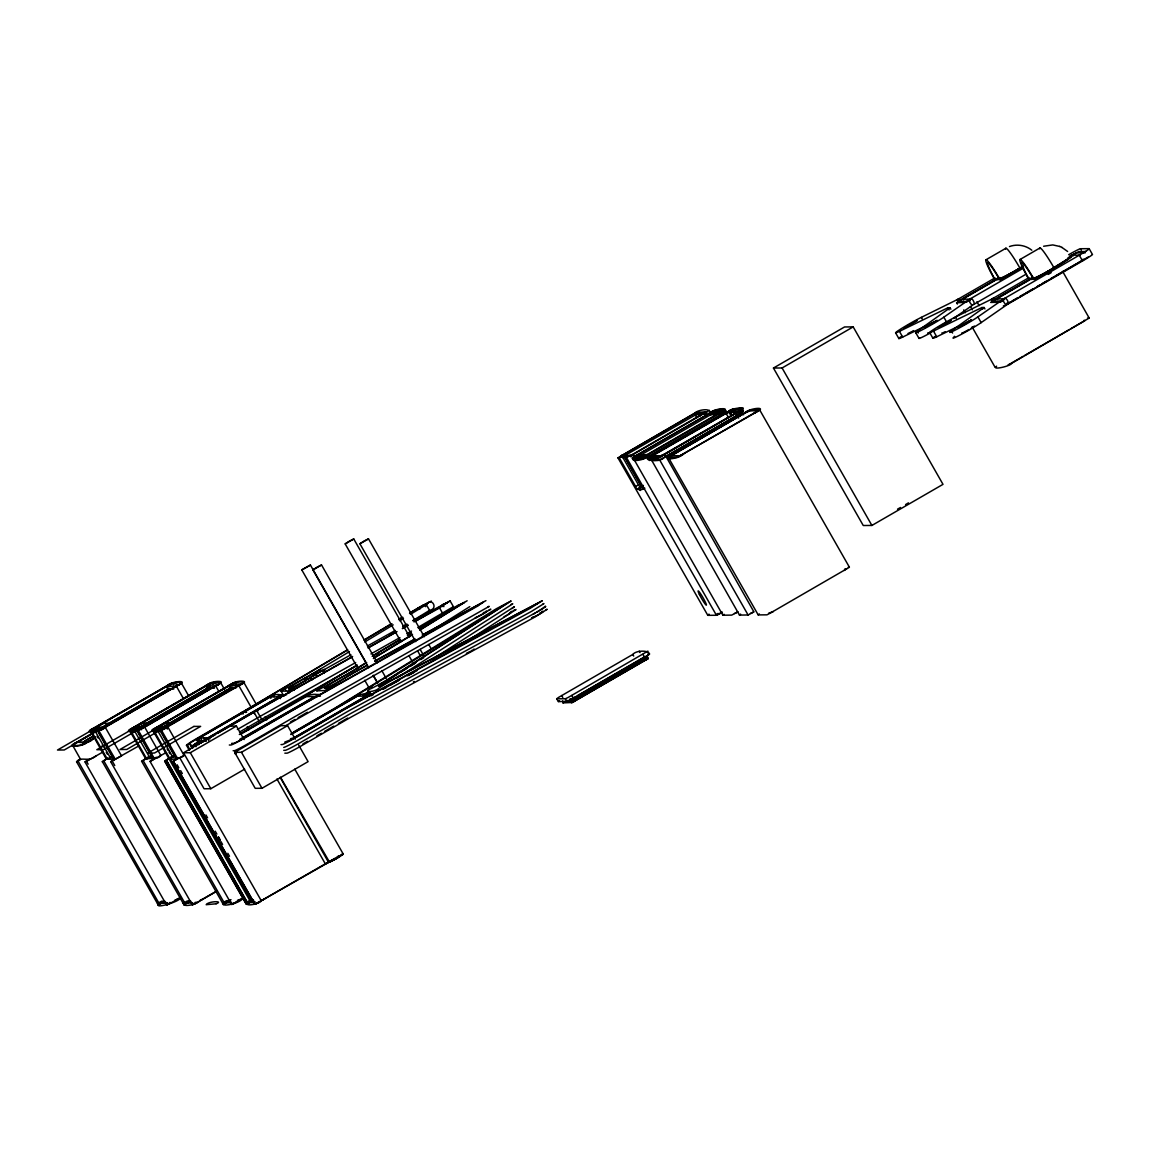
<?xml version="1.0" encoding="UTF-8"?>
<svg xmlns="http://www.w3.org/2000/svg" width="1150" height="1150" viewBox="0 0 1150 1150"><rect width="100%" height="100%" fill="white"/><g stroke="black" fill="none" stroke-linecap="round" stroke-linejoin="round"><path stroke-width="1.5" d="M102.206 761.731L107.41 758.296M103.673 760.854L107.611 758.31M180.55 897.503C180.794 902.319 144.268 911.548 164.407 901.054M216.991 891.092L198.95 901.514C194.163 906.229 174.857 907.523 190.397 900.68M242.549 898.725C238.726 904.533 211.039 909.046 230.978 899.631M358.527 669.372L301.817 569.94L302.45 569.408L310.414 565.038L366.246 662.918M310.414 565.067L301.918 569.94M368.762 667.733L312.929 569.854L317.055 567.18L321.526 564.938L377.358 662.817M400.976 641.743L345.158 543.878L349.284 541.204L353.754 538.962L409.587 636.841M339.006 857.124L330.409 861.537L331.358 860.746M353.754 538.962L345.259 543.878M415.725 641.628L359.893 543.749L364.018 541.075L368.489 538.832L424.321 636.712M369.164 688.016L364.737 680.254M475.122 618.111L482.051 614.646M645.251 658.519L571.55 701.026L558.368 701.673L556.701 698.754L558.684 697.331L632.788 654.451C637.718 648.356 658.159 651.604 644.561 657.225L568.718 700.882M721.855 612.346L716.508 615.264L707.796 615.336L617.938 457.815L695.621 412.606M737.495 612.145L731.659 615.121L722.876 615.207L633.061 457.729L635.519 455.975M664.355 457.298C660.919 462.702 640.996 461.107 651.834 455.961M651.403 456.104L652.553 455.529C643.741 459.137 658.317 458.749 661.394 456.09M753.638 612.016L748.19 614.991L739.464 615.077L651.159 459.382M647.91 651.101L568.071 697.518L565.383 698.74L556.744 698.812M773.318 611.556L766.964 614.833L758.195 614.905L668.38 457.427L744.467 413.08M722.876 615.207L724.054 614.258M740.787 409.961L731.716 409.975L729.445 411.168M739.464 615.077L740.6 614.114M754.601 412.994L759.589 409.731L849.404 567.194L848.283 567.194M758.195 614.905L759.374 613.956M957.375 304.06L956.599 302.723L959.574 300.581L998.43 278.199M1062.629 271.4L1089.208 318.061L1011.871 363.184C1010.994 366.16 990.596 370.631 996.604 366.174M417.752 627.569L453.416 606.668L450.096 600.904L440.335 607.272M617.981 457.872L619.289 457.858L635.619 486.493C636.051 490.806 645.955 491.05 641.628 486.436L625.298 457.815L629.567 455.342L630.789 456.78M649.592 457.571L651.159 456.392L649.074 457.93L659.266 457.226M649.534 654.005L647.939 655.184M412.922 620.54L429.582 610.348C438.768 608.896 431.638 596.39 426.319 604.627L410.421 614.344M283.849 696.152L281.06 691.021L305.382 677.724A16.503 0.92 -29.7 0 0 317.874 670.565L349.471 651.59M316.768 690.805L341.176 677.422A16.503 0.92 -29.7 0 0 353.668 670.263L365.7 662.918M75.411 743.489C77.697 739.522 86.538 747.414 94.717 737.337M76.504 761.818C80.845 755.766 87.759 762.781 95.838 756.111M164.119 728.396C172.112 726.354 148.839 731.227 157.952 726.829L231.164 684.236M141.551 761.271L147.818 757.347M321.482 565.024L313.03 569.854M201.566 742.454L198.102 742.483L196.478 739.565L270.049 696.9C273.441 694.528 279.967 693.206 282.526 696.253M159.275 726.814L160.569 729.1L159.634 729.114L158.326 726.814L166.966 726.742L240.939 684.049L232.286 684.092M368.446 538.919L359.993 543.749M183.871 904.878L188.801 901.6M632.687 454.509C630.186 457.355 615.351 457.614 623.372 454.652L694.586 413.497C697.863 408.609 716.551 408.408 704.159 413.425L632.011 455.098L625.298 457.815M649.391 460.503L650.871 459.382M696.268 412.462L706.258 411.786L703.599 413.425L704.26 414.589M737.941 411.542L729.244 411.599L731.644 415.725M745.516 412.476L673.167 454.164C657.57 461.193 679.204 459.382 683.129 454.077L754.227 412.994C761.587 410.047 748.909 410.147 745.904 412.476M647.464 657.081L573.692 699.746L572.872 698.323L575.834 696.598M963.341 299.92L964.074 298.368L998.962 278.199M997.28 299.446L998.344 297.951L1033.031 277.912M1084.881 320.519L1083.918 321.195M240.911 684.092L238.711 685.515M158.139 905.107L163.07 901.816M223.201 904.547L228.131 901.269M77.913 761.099L80.644 759.518L72.536 745.157L77.524 741.879L76.288 742.497M89.384 759.446L85.215 761.861M155.494 728.396L157.694 726.973M142.974 760.553C148.163 756.341 155.94 761.041 160.885 755.564L144.555 726.929L141.292 728.467L143.966 727.059M281.851 695.29L205.16 739.551L206.037 741.161M620.827 456.162L621.575 455.63M623.271 454.71C621.402 454.997 622.869 457.743 624.033 456.162M158.743 902.822L161.561 901.212L164.824 901.183M171.019 902.621L169.424 902.577M184.474 902.606L187.292 900.996L190.555 900.953M188.068 902.434C182.174 906.085 189.002 900.709 191.59 902.391M196.708 902.434L195.155 902.362M223.804 902.261L226.622 900.666L230.431 900.622M226.708 902.434C221.562 905.711 229.339 899.875 230.92 902.06M531.616 618.082L538.444 614.718M250.599 901.902C244.26 905.697 252.482 899.616 254.941 901.859M330.467 861.422L331.257 860.818M961.831 332.925L962.449 332.925M577.314 695.75L645.092 656.521L645.912 657.929L644.819 657.929M645.898 657.958L645.021 658.533M849.347 567.309L772.685 611.699M216.071 903.799L206.195 904.691C208.322 901.083 224.451 900.723 216.143 903.785M756.585 411.513L755.248 412.39M706.201 411.901L703.728 413.353M941.893 332.954L942.669 332.939M974.352 326.054L973.59 326.614M1088.259 256.982L1025.958 293.322M185.337 903.986L103.816 760.912L102.407 761.731L184.057 904.878L185.481 904.058M156.932 730.566L158.24 729.718M171.968 756.916L174.282 755.449L159.261 729.114L175.562 719.699M485.961 612.188L486.522 611.671L485.803 611.886M531.789 617.938L533.011 617.09M542.354 612.26L542.915 611.742L542.196 611.958M928.208 332.882L927.633 333.471L929.143 332.868M224.696 903.641L143.146 760.581L141.723 761.401L223.388 904.547L224.811 903.727M247.868 903.426L246.546 904.36L164.896 761.199L166.319 760.38L247.149 902.103L245.726 902.923L254.969 902.29M653.933 454.983L653.157 455.501L729.201 411.614L727.159 412.663M918.333 332.982L917.312 331.186L950.058 307.798L950.878 309.221M952.602 333.054L951.381 330.898L984.113 307.51L984.932 308.933M366.217 695.189L369.624 693.033M94.889 731.587L96.068 730.825M148.911 757.031L151.124 755.651L136.836 730.595M475.626 617.708L476.632 617.018M917.312 331.186A17.336 0.963 -29.7 0 0 923.637 329.087A17.336 0.963 -29.7 0 0 943.834 317.184L969.953 299.014L1023.615 267.993M953.408 318.507L973.36 304.649L1025.34 274.606M951.381 330.898A17.336 0.963 -29.7 0 0 957.691 328.799A17.336 0.963 -29.7 0 0 977.902 316.897L1004.209 298.612L1079.275 255.228A13.211 0.733 -29.7 0 0 1089.151 248.659L1092.414 254.394A13.211 0.733 -29.7 0 1 1082.538 260.949L1007.572 304.276L981.166 322.618A17.336 0.963 -29.7 0 1 960.969 334.521A17.336 0.963 -29.7 0 1 954.644 336.634L954.443 336.274M543.921 607.818L545.589 606.467L536.906 612.116M737.078 412.419L740.643 410.104L738.357 411.643M739.493 410.924C746.566 407.661 730.753 408.969 728.64 411.599M559.374 700.81L558.497 701.457L559.504 700.724M134.032 730.581L135.585 729.603M166.405 760.136L246.963 902.103L249.78 900.464L253.589 900.421M485.688 612.389L482.569 614.344M542.081 612.461L538.962 614.416M562.609 700.982L562.853 702.894L572.341 702.463L646.717 659.381L574.511 701.184M708.932 614.387L707.811 615.221L709.061 614.301M511.994 608.566L514.409 606.683L431.782 659.697M622.207 457.183L624.163 456.09C618.959 453.043 629.007 457.369 632.284 454.638M653.243 455.357C649.951 456.363 661.451 456.794 663.924 454.437M672.031 455.199L671.327 455.688L746.465 412.174M739.867 410.838C750.562 404.426 719.541 413.454 733.269 408.969C748.075 406.051 744.323 408.911 736.014 413.152L664.729 454.236M510.169 613.209L511.261 612.116M331.588 860.588L333.098 859.625M543.389 608.163L542.096 608.997M219.046 683.804L220.642 682.582L224.681 689.727M736.733 412.332C739.393 410.651 734.433 413.899 736.474 412.505M739.939 410.694L738.573 411.513M740.255 410.593C744.812 406.755 743.202 414.747 738.587 414.402M331.847 860.416L332.868 859.769M144.426 727.375L215.668 685.846C228.203 680.283 208.998 681.677 205.519 685.932M166.232 759.992L170.703 757.304M170.919 757.261C163.243 761.271 182.634 758.612 184.057 755.378L167.728 726.742L239.013 685.659M739.622 410.895L738.228 411.729M972.785 327.161L971.232 328.124M397.081 677.896L512.785 603.851L511.204 604.339M468.869 639.961L516.034 609.558L514.798 609.917M563.946 702.075L562.997 702.722L564.061 702.018M289.426 692.861L288.406 691.078L310.399 677.681A16.503 0.92 -29.7 0 1 322.69 670.522L350.879 654.781M280.169 777.371L328.569 862.385L343.304 854.163L339.423 856.736M218.658 684.049L217.695 684.652M621.791 455.486L623.473 454.581M148.221 757.16L145.763 758.914L129.433 730.25L138.187 730.221L144.037 727.231L143.146 727.849M739.752 410.909L737.869 411.944M509.752 613.482L506.762 615.279M1082.768 260.116L1083.746 259.426L1082.653 259.426M647.551 655.428L646.602 656.018M650.957 456.378L652.194 455.745M736.345 412.591L737.524 411.887L726.987 412.749M362.969 695.146L369.035 691.409M378.149 685.788L416.113 662.414M420.67 659.597L423.703 657.728M363.012 695.376L369.078 691.624M379.716 685.084L397.929 673.857M400.962 671.988L407.043 668.251M410.076 666.382L414.632 663.564M541.348 609.471L539.666 610.492M177.977 685.213C187.579 681.087 172.371 681.821 169.136 684.624M178.365 684.983L181.269 682.899L188.413 695.434M132.379 728.238L129.591 730.077L134.794 727.016L135.815 728.812M238.452 685.659L243.814 682.381L256.019 703.843M240.853 684.451C249.176 680.944 234.586 681.317 231.639 684.092M653.559 454.926C640.809 460.115 656.664 460.158 660.977 456.306M198.174 742.052L195.213 744.093L198.72 744.107M739.091 414.086L742.038 412.031L740.916 412.031M967.969 322.402L971.276 320.088L958.511 327.448L967.409 322.748M337.453 856.836L338.502 856.175L337.453 856.836M364.694 641.988L393.199 624.867M399.812 620.827L403.492 618.312M390.209 634.412L393.243 632.572M403.089 626.549L407.057 624.119M373.736 658.016L412.519 634.34M420.541 629.438L464.284 602.456L458.663 605.116M366.706 662.63L356.112 669.113A16.503 0.92 -29.7 0 1 347.976 673.871L339.753 678.486A16.503 0.92 -29.7 0 0 324.53 688.347M373.333 658.576L411.757 635.102M419.707 630.243L467.13 600.774L419.592 628.202M427.512 633.19L469.847 606.611M217.206 684.94C229.353 680.096 211.284 680.34 207.647 684.739L208.754 684.135M240.479 684.681C252.281 680.009 234.988 680.081 231.236 684.308M635.303 455.975L637.531 454.753M638.609 454.466L637.373 455.242L647.364 454.537M639.17 456.047L638.264 456.622L639.299 455.961M718.98 413.152L719.957 412.505L711.404 412.332L721.409 411.686L647.622 454.379M720.834 412.39C730.638 408.164 715.056 408.954 711.85 411.872M651.863 455.831L654.954 454.322M721.639 413.813L724.5 411.441M737.481 412.189L738.573 411.643M171.868 756.671L172.888 756.053L172.04 756.542M198.562 741.822L193.847 744.956M199.812 741.304C196.104 744.007 201.509 738.832 201.063 743.36M996.734 298.598L992.953 301.142L1002.11 300.984M474.188 649.074L473.168 649.692M1083.444 321.497L1070.564 328.943M338.431 857.339L339.638 856.736M370.3 692.861L368.503 694.054L373.506 694.039M93.84 728.079L90.261 730.408L168.346 685.055L172.629 682.971L173.65 684.768M76.274 742.613C62.56 748.377 85.316 746.609 86.581 742.023M178.581 684.969L101.962 728.798L102.983 728.309M132.178 728.238L133.989 727.274M217.911 684.638L215.668 685.846L218.73 691.222M156.328 727.562L152.763 729.876L157.952 726.829M241.069 684.437L239.257 685.414M654.134 454.811L654.379 454.71M736.273 412.677L661.25 455.86L663.262 454.811M198.95 741.577L192.352 745.717L195.874 745.746M338.459 857.325L336.893 858.245M637.014 455.055C623.659 460.618 641.527 460 645.495 455.889M720.317 412.692C735.023 406.238 712.554 408.451 709.521 413.382M721.136 414.129C735.526 407.862 714.322 409.745 711.016 414.216M737.941 412.016L735.669 413.037M738.084 414.704L739.163 414.173M672.966 454.609L673.727 454.164M755.004 412.548L754.227 412.994M963.24 298.54L958.884 301.429L967.667 301.401M477.954 605.691L483.072 602.284L422.567 635.059M997.309 298.252L990.653 302.436L999.997 302.249M646.099 656.319L644.561 657.225L642.922 654.364M333.859 859.165L334.88 858.561L334.204 858.964M94.243 727.849C79.393 734.505 101.919 732.033 105.225 727.274L121.555 755.895L112.384 760.797M177.172 685.688L178.077 685.271M133.572 727.519C119.801 733.298 137.842 732.579 142.011 728.367M216.502 685.357L217.408 684.94M156.745 727.317C141.996 733.714 163.659 731.946 166.923 726.987M239.674 685.17L240.58 684.739M652.841 455.242L654.163 454.566M736.676 412.663L737.581 412.232M738.084 412.059L663.176 455.328M189.376 750.389L186.516 745.372A14.849 0.834 -29.7 0 1 197.627 737.998L241.974 712.367A16.503 0.92 -29.7 0 0 244.691 710.786L347.659 649.721M363.918 640.076L391.014 624.004M399.136 619.189L401.853 617.579M409.989 612.763L423.502 604.857M192.754 748.018L190.296 743.719L189.29 743.705L190.268 742.799L242.348 712.367A19.809 1.107 -29.7 0 0 245.611 710.47L347.228 650.21M364.838 639.759L391.934 623.688M398.705 619.678L402.773 617.262M409.544 613.252L420.886 606.539M197.958 741.951L199.367 741.348M290.217 690.431L289.196 688.634A16.503 0.92 -29.7 0 0 308.114 678.759L315.891 674.144A16.503 0.92 -29.7 0 1 324.228 669.372L324.846 670.45M1023.112 266.225L999.724 279.766A19.809 1.969 60 0 0 987.678 262.603A19.809 1.969 60 0 0 995.21 279.795M356.342 665.491L280.471 710.484A16.503 0.92 -29.7 0 1 277.754 712.066L241.73 732.895M372.6 655.845L399.697 639.774M407.833 634.958L410.536 633.348M418.672 628.533L458.347 605.072M357.262 665.174L281.391 710.168A19.809 1.107 -29.7 0 1 278.127 712.066L239.329 734.491M372.169 656.334L400.617 639.457M407.402 635.447L411.456 633.032M316.882 696.771L319.959 694.959M1022.968 266.527L1000.098 279.752A23.115 2.286 60 0 0 986.039 259.742L1005.948 248.228M538.832 610.995L353.381 712.066A16.503 0.92 -29.7 0 0 347.099 715.587L299.848 742.886A14.849 0.834 -29.7 0 1 285.358 750.303L283.734 750.318M77.021 742.181C65.536 747.256 84.539 746.106 87.673 741.807M176.841 685.889C192.222 679.219 170.257 681.044 166.779 686.148M134.536 727.159L132.322 728.597L134.794 727.016M638.48 454.537C630.861 457.24 644.23 457.298 647.019 454.839M638.351 456.191L633.88 459.123L640.938 459.123M720.762 412.548L719.296 413.296M720.619 414.431L721.582 413.971M654.077 454.624C638.264 460.963 654.753 461.394 660.747 456.55M737.567 415.006L738.516 414.546M996.59 298.497L997.869 297.922M1082.164 260.489L1077.306 263.293M93.854 727.964L94.659 727.605M156.343 727.447L157.162 727.073M736.259 412.908L737.064 412.534M198.964 741.462L199.784 741.103M95.464 727.346C91.468 730.351 94.688 726.441 96.183 728.597M176.468 687.082C175.202 686.478 178.537 683.704 178.839 685.256M215.611 686.421L218.083 684.782M703.599 413.425L704.821 412.634L705.295 413.411M637.215 454.839L638.049 454.466M638.164 454.609L709.708 413.368M638.854 455.889C623.372 462.573 643.569 461.279 647.953 456.406M720.116 412.922L648.183 454.379M720.116 414.719L720.935 414.359M653.761 454.696L725.693 413.238M737.883 414.934L665.951 456.392L753.911 611.857M963.298 298.324L998.947 277.639M997.366 298.037L1032.499 277.912M1034.253 277.682A19.809 1.107 -29.7 0 0 1053.961 267.821L1054.478 267.519A22.698 1.265 -29.7 0 0 1060.429 263.968M646.07 659.942L645.006 658.663M844.057 570.472L846.544 568.848L844.905 568.848M175.964 686.191C183.583 683.776 165.341 681.864 170.804 686.406M177.057 685.874L176.338 686.176L183.482 698.711M133.702 727.332L207.23 684.969M215.294 685.86C222.381 683.071 209.616 683.071 206.756 685.443M216.387 685.544L144.742 726.929M156.86 727.131L158.599 728.611M239.545 685.342L238.826 685.659L251.074 707.135M653.574 454.696L654.58 454.322M1047.477 271.558L1071.527 256.551L1070.061 256.853M477.897 605.949L292.56 710.384A16.503 0.92 -29.7 0 0 289.771 711.965L245.439 737.596A14.849 0.834 -29.7 0 1 230.949 744.999L229.324 745.013M94.904 727.361L168.144 685.055M166.951 686.262L95.838 727.346L104.478 727.274L175.591 686.191L166.951 686.262L168.576 689.123L173.765 689.08M101.545 727.648L119.312 717.37M120.793 716.522L169.826 688.232M77.337 741.894L92.978 732.952M168.576 689.123L97.477 730.207L98.411 730.207L96.772 727.346M77.898 741.879L91.813 733.844M176.525 686.176L103.284 728.482M85.129 740.744L92.532 736.474M83.95 741.606L92.834 736.474M87.285 741.807L95.392 737.337M95.579 737.337L85.718 743.015M134.234 727.03L206.411 685.328M206.281 685.932L135.168 727.016L143.808 726.944L214.921 685.86L206.281 685.932L207.575 688.217L214.489 688.16M136.103 729.316L174.613 707.049M176.094 706.201L209.084 687.183M207.575 688.217L136.476 729.301L137.411 729.301L136.103 727.001M137.411 729.301L133.975 730.94M103.299 751.798L86.868 761.142M773.447 368.043L844.546 326.959L853.185 326.887L943 484.351L871.901 525.449L863.262 525.521L773.447 368.043L782.086 367.971L853.185 326.887M619.289 457.858L623.559 455.4L624.378 456.823L622.711 457.657M695.405 414.934L624.105 456.018L642.045 487.471M157.392 726.829L229.195 685.443M158.326 726.814L229.439 685.731L238.079 685.659M177.042 718.836L181.484 716.277M182.965 715.415L231.984 687.125M159.634 729.114L230.748 688.031L235.923 687.988M160.569 729.1L156.975 730.753M637.862 454.466L709.148 413.382M639.242 455.889L710.527 414.805M139.337 745.631L110.946 761.645M649.003 455.817L720.303 414.719M654.206 454.322L727.102 412.332L725.952 412.879M665.433 456.679L737.251 415.294M156.357 757.232L153.511 758.871L137.181 730.236M151.412 760.509L149.989 761.329L231.653 904.475L235.923 902.189L234.197 903.21M165.327 753.006L150.276 761.314M1031.392 278.07L1028.905 279.507A23.115 2.286 60 0 1 1020.107 259.454L1040.017 247.94M995.009 277.883L958.065 299.201L921.322 317.371A17.336 0.963 -29.7 0 0 900.306 329.288A17.336 0.963 -29.7 0 0 899.401 331.344L902.678 337.065L926.9 325.306M186.516 745.372L190.296 743.719M196.478 739.622L200.416 737.883L202.86 742.181M635.619 486.493L638.466 484.854L622.955 457.643M998.574 277.639L994.836 279.795A23.115 2.286 60 0 1 986.039 259.742M641.628 486.436L643.411 485.415M201.897 740.83L199.051 742.483L197.412 739.622M278.746 696.469L281.592 694.816L286.58 694.773M637.632 489.354L640.478 487.715L643.439 487.686M244.648 769.163L210.824 788.713L204.068 788.771L183.54 752.776L253.618 712.281A19.809 1.107 -29.7 0 1 256.953 710.369L352.59 656.492M209.889 738.976L209.271 737.898L194.221 745.315L195.155 745.301A14.849 0.834 -29.7 0 0 209.645 737.898L215.194 734.692M217.968 733.096L253.992 712.267A16.503 0.92 -29.7 0 1 256.781 710.686L352.403 656.808M642.922 489.296L644.848 488.175M174.584 760.308L173.161 761.128L254.811 904.288L256.493 903.44M327.319 862.974L328.613 862.371L254.998 904.288L173.348 761.128L184.057 755.378M183.54 752.776L190.311 752.718L236.426 726.067L244.131 739.565M237.374 729.488L257.255 718.003A16.503 0.92 -29.7 0 1 260.044 716.407L355.681 662.529M239.487 732.076L258.894 720.863A16.503 0.92 -29.7 0 1 261.683 719.268L357.305 665.404M1029.063 277.596L992.134 298.914L955.377 317.084A17.336 0.963 -29.7 0 0 934.361 329.001A17.336 0.963 -29.7 0 0 933.469 331.056L936.732 336.777L957.936 326.485M240.652 734.261L306.216 696.598L314.856 696.526L243.743 737.61M998.128 297.606L1033.016 277.351M1046.227 272.277L1033.793 279.479A19.809 1.969 60 0 0 1021.732 262.315A19.809 1.969 60 0 0 1029.279 279.507M1039.744 248.846A23.115 2.286 60 0 1 1054.076 267.964L1034.166 279.464A23.115 2.286 60 0 0 1020.107 259.454M1048.196 274.404L1051.158 272.694M1012.129 300.955L1018.052 297.534M1019.533 296.671L1023.974 294.098M1025.455 293.25L1032.872 288.966M1037.314 286.408L1040.276 284.683M1041.756 283.834L1046.198 281.261M1050.64 278.702L1053.601 276.992M1055.082 276.129L1075.825 264.141M1018.541 297.606L1005.833 304.793M1020.036 296.743L1024.477 294.184M298.698 745.128L308.099 761.631L261.984 788.282L255.214 788.339L234.686 752.344L280.816 725.693L287.572 725.636L295.277 739.134M290.375 722.085L295.018 719.397M298.109 717.614L307.381 712.253M286.364 725.363L294.673 720.561A16.503 0.92 -29.7 0 1 297.462 718.966L490.834 609.227L489.21 609.759M234.686 752.344L241.457 752.287L287.572 725.636M293.423 732.148L331.804 709.967A16.503 0.92 -29.7 0 0 337.741 706.431L496.383 608.724L511.146 600.961L383.439 682.683A16.503 0.92 -29.7 0 0 386.486 682.669L542.326 600.702L530.021 608.436L350.118 706.33A16.503 0.92 -29.7 0 0 343.836 709.866L296.585 737.164A14.849 0.834 -29.7 0 1 282.095 744.568L281.017 744.582M291.036 733.844L332.364 709.967A21.462 1.193 -29.7 0 0 340.069 705.367L506.848 603.434L391.762 676.947A16.503 0.92 -29.7 0 1 371.766 688.275C360.194 693.119 375.518 692.171 378.868 688.217A16.503 0.92 -29.7 0 1 398.073 676.89L538.013 603.146L351.44 705.281A21.462 1.193 -29.7 0 0 343.261 709.866L292.804 738.976L284.74 742.124M291.798 733.829L356.989 696.167C359.562 693.378 374.196 692.918 366.376 696.081L294.745 737.466L290.433 738.832M290.893 734.562L357.363 696.167L366.002 696.095L294.889 737.179M302.881 743.978L307.524 741.304M316.796 735.942L321.439 733.254M324.53 731.472L333.802 726.11M338.445 723.436L347.717 718.074M1023.169 356.342L1010.232 363.788M1024.65 355.479L1069.083 329.806M158.93 902.851L157.507 903.67L166.836 902.98M159.749 904.274L158.326 905.093L76.676 761.947L78.099 761.128L159.562 904.274M168.274 904.188L170.861 902.736L166.592 905.036L84.942 761.875L86.365 761.056L88.133 764.161M177.114 899.271L174.225 900.809L180.205 897.489M184.661 902.635L183.238 903.454L192.654 902.707M201.221 899.961L215.208 891.911M223.991 902.304L222.568 903.124L231.725 902.534M253.431 899.846C237.676 906.66 255.904 905.941 261.438 900.996L179.788 757.836M334.894 858.331L262.559 900.004L264.802 898.826M144.555 726.929L143.678 727.548M694.399 413.497L696.771 417.666M228.505 685.745L229.54 685.256M708.961 413.382L710.197 412.778M167.339 726.742L161.359 730.02L152.605 730.049L249.809 900.464M167.728 726.742L166.836 727.346L167.914 726.742M710.341 414.805L719.167 413.928M648.37 454.379L645.696 455.889M664.298 454.48L666.137 456.378M683.689 454.077L681.548 455.285M1070.061 256.507L1072.634 255.185L1080.195 255.127M305.842 696.598C308.43 693.809 322.992 693.349 315.229 696.512L239.818 739.263M968.947 329.489L967.768 330.151M472.147 650.282L471.098 650.886M173.219 901.729L166.779 905.036M202.831 899.056L199.827 900.637L200.977 900.076M198.95 901.514L194.249 904.072M572.872 698.323L569.796 699.071M737.998 611.843L734.447 613.496M238.28 901.183L235.046 902.98M337.079 858.245L335.096 859.381M104.593 727.418L103.241 728.166M206.152 685.788L209.113 684.293L210.134 686.076M694.658 413.353L704.835 412.606L632.5 454.509L633.061 455.501M695.477 414.791L698.438 413.281L706.531 413.224M229.037 685.429L230.101 684.825M709.607 413.008L711.649 411.872M167.296 726.987L161.359 730.02L177.618 758.669L175.447 760.006M647.738 454.753L646.386 455.501M648.543 456.176L645.15 458.059M726.139 412.864L728.511 411.441M664.269 454.609L663.306 455.156M744.812 412.778C748.995 408.077 770.486 405.749 754.803 412.994L679.995 455.716L682.051 454.696M959.086 298.641L960.351 299.819M1070.003 256.076L1071.628 255.156M1070.104 256.191L1072.461 254.696M1010.433 301.933L1009.139 302.637M722.358 612.274L721.28 612.878M572.944 698.611L570.213 700.106M574.281 701.428L573.088 702.075M325.651 863.894L327.103 863.089M416.631 620.626L447.278 602.586L441.931 605.116L442.75 606.539M206.382 685.443L207.474 684.724M229.497 685.486L230.632 684.538M726.599 412.505L727.878 411.786M368.287 647.651L396.836 631.566M402.543 628.346L408.25 625.14M413.971 621.92L439.861 607.804M368.115 647.967L396.649 631.882M402.371 628.662L408.077 625.456M370.918 653.947L399.927 637.603M406.827 633.722L411.513 631.077M375.863 654.939L378.724 653.344M722.013 612.461L719.641 613.769M336.202 857.799L337.022 857.339M421.533 606.165L431.351 601.076M289.757 690.431L288.736 688.649A16.503 0.92 -29.7 0 1 303.974 678.788L312.182 674.173A16.503 0.92 -29.7 0 0 320.332 669.415L321.353 671.197M535.052 613.18L533.284 614.158M167.095 685.961L169.639 684.667L167.368 685.817M709.981 413.224L711.146 412.476L710.254 413.066M710.786 414.661L713.561 413.166L721.668 413.094M229.583 685.443L232.171 684.121L230.934 684.696M662.918 455.371L663.679 454.839M664.139 457.513L664.901 456.981M913.56 330.611L912.324 331.301M931.759 323.021L924.312 327.692L937.221 320.376L932.204 322.762M945.688 322.906L938.314 327.491L951.151 320.246L946.134 322.647M965.827 322.733L958.439 327.319L971.276 320.074L966.273 322.474M505.713 615.868L504.059 616.788M772.426 611.857L768.646 613.209M335.843 858.849L333.716 860.128M103.946 727.993L98.857 730.552L103.083 728.482M143.276 727.663L142.083 728.439M631.235 455.961L632.169 454.696M229.698 685.371L230.676 684.839M662.529 455.688L663.435 454.969M958.87 298.756L957.231 299.632L957.936 301.127M86.494 742.253L84.166 743.432M696.066 412.577L695.319 413.094M695.808 414.704L704.576 414.043M632.069 454.753L631.062 455.414M142.844 727.907L138.216 730.221L154.445 758.856L151.714 760.466M711.562 413.899L713.819 412.562M726.829 412.85L729.546 410.996M660.675 456.708L663.55 454.696M661.911 456.033L662.774 455.443M745.703 412.591L750.821 409.802L759.546 409.716M967.15 330.496L965.296 331.502M573.332 699.947L572.341 700.465L571.478 699.042M753.365 612.159L750.404 613.367M367.411 645.998L395.298 630.444M402.701 626.391L405.648 624.766M413.051 620.712L450.096 600.904M367.425 665.016L360.022 669.07A16.503 0.92 -29.7 0 0 351.684 673.842L343.893 678.457A16.503 0.92 -29.7 0 1 324.976 688.332M374.828 660.962L414.791 639.069M422.194 635.016L485.933 600.645L292.747 710.067A19.809 1.107 -29.7 0 0 289.397 711.979L240.336 740.241L234.197 743.259L231.624 743.374M365.93 666.137L358.484 670.22A16.503 0.92 -29.7 0 0 346.193 677.379L324.76 690.561L316.782 690.834M374.871 661.236L415.121 639.156M169.179 684.48L168.317 685.069M727.821 412.031L729.732 410.78M231.682 683.962L230.819 684.538L235.132 682.453L236.153 684.236M85.517 743.015L81.305 745.085M695.477 412.893L697.576 411.858M646.041 455.587L644.331 456.622M662.572 455.443L660.862 456.493M661.538 456.119L662.227 455.745L660.1 457.01M663.809 457.599L662.098 458.634M681.361 455.285L677.149 457.355L668.423 457.441M1071.901 255.185L1078.758 251.591L1085.916 251.519M483.345 612.777L484.164 612.332M470.005 651.504L468.395 652.366M334.751 859.452L329.834 862.083M728.238 411.815L732.406 409.386M423.545 605.058L428.49 602.715L424.896 605.259L425.701 606.683M728.381 411.729L730.811 410.334M729.603 413.871L731.414 412.793M911.706 331.646L909.966 332.551M1072.504 254.854L1076.515 252.899L1085.255 252.813M1009.959 363.946L1008.09 364.838M661.782 455.889L659.827 457.039M161.661 902.98C157.176 905.668 165.269 900.148 166.189 902.606M194.681 903.641L196.578 902.534L194.206 903.886M257.169 903.124L258.822 902.161L256.996 903.21M407.589 675.596L417.048 670.594M407.804 675.711L414.115 672.391M730.149 413.583L731.601 412.836M969.321 300.897L970.111 300.495M945.171 331.674L943.532 332.522M371.206 687.111L371.91 686.737L371.091 687.168M539.666 613.223L541.133 612.476M339.149 856.189L337.424 857.109L339.293 856.103M333.658 860.042L330.452 861.537M542.11 611.57L542.843 611.196M485.789 611.469L486.565 611.053M511.175 611.714L511.937 611.311M630.804 455.544L629.51 456.147M713.719 412.735L716.407 411.513L723.968 411.456M644.431 456.449L641.743 457.671L633.104 457.743M645.251 457.887L642.016 459.109M209.271 683.862L211.959 682.64L212.98 684.437M659.051 457.427L660.215 456.823M746.724 412.045L748.018 411.441M662.199 458.462L659.511 459.684L650.871 459.756M964.721 331.818L963.197 332.58M483.791 612.878L484.739 612.404M719.124 614.043L716.436 615.264L626.621 457.801M569.696 700.379L567.079 701.601L568.359 701.069M572.829 702.219L571.492 702.822L570.673 701.399M234.528 903.253L233.579 903.742M660.316 456.694L658.993 457.456M695.649 412.922L697.015 414.115M969.996 300.351L969.048 300.826M467.906 652.611L466.382 653.344M414.259 681.433L413.396 681.864M194.422 903.785L192.51 904.806M339.638 855.931L341.536 855.039M339.954 855.773L341.593 855.025M909.463 332.81L907.982 333.5M1003.562 300.322L1002.714 300.725M1001.981 301.343L1000.831 301.889M509.953 612.734L510.715 612.361M233.694 903.469L231.84 904.475M899.401 331.344L947.873 307.812L950.058 307.798M933.469 331.056L981.942 307.524L984.113 307.51M513.274 610.636L514.352 610.133M277.409 696.368L284.352 695.606M731.874 409.802L733.556 409.127L734.39 410.593M658.533 457.686L656.981 458.332L658.087 460.503M659.626 456.996L658.289 457.527M1004.769 305.325L1003.375 305.929M86.451 742.095L77.711 742.21M966.762 302.177L956.656 302.809M731.141 410.32L732.133 409.946M1068.81 257.384L1069.601 257.039M545.934 609.687L547.227 609.284L534.923 617.033L355.019 714.926A16.503 0.92 -29.7 0 0 348.723 718.448L301.487 745.746A14.849 0.834 -29.7 0 1 286.997 753.164L284.841 753.178M365.269 695.204L373.017 694.859M1008.334 303.039L1006.983 303.14M168.949 758.741L164.666 761.156L246.359 904.36L251.304 901.083L169.639 757.922M544.439 606.754L545.589 606.424L544.726 606.639M488.06 606.683L489.196 606.366L295.823 716.105A16.503 0.92 -29.7 0 0 293.049 717.701L248.702 743.317A14.849 0.834 -29.7 0 1 234.212 750.734L233.134 750.734M1009.484 246.56C1016.887 243.8 1025.656 245.223 1031.794 250.211M543.116 603.764L543.964 603.606L531.53 611.369L351.756 709.191A16.503 0.92 -29.7 0 0 345.46 712.727L298.224 740.025A14.849 0.834 -29.7 0 1 283.734 747.428M573.102 701.902L566.145 701.974M329.561 862.198L280.557 777.371M238.984 900.364L242.161 898.725L237.331 900.378M262.143 900.177L260.489 900.191M452.683 606.826L453.416 606.668M719.368 613.611L717.126 613.64M193.976 903.986L192.323 904.82L110.659 761.659L112.082 760.84L114.756 765.512M1043.625 246.244L1052.782 244.921L1059.84 246.474M572.254 700.479L567.381 700.537M661.135 455.889L652.481 455.961M679.938 455.731L671.269 455.802M1068.652 254.725A13.211 0.733 -29.7 0 1 1080.511 248.731L1089.151 248.659M1019.633 268.252L1020.007 268.252A23.115 2.286 60 0 0 1005.675 249.133M962.909 299.187L971.017 299.129M996.978 298.899L1004.539 298.842M1087.541 318.004L1089.208 318.004M1083.803 320.462L1084.896 320.462M741.261 411.211L743.417 411.197M738.76 412.045L739.838 412.045M623.056 456.838L624.378 456.823M645.754 456.651L636.769 457.47L643.253 457.484M647.881 653.962L649.549 653.962M644.776 657.038L647.464 657.024L648.284 658.447L645.581 658.476M643.267 659.381L646.717 659.352M281.002 691.136L288.406 691.078M317.371 694.514L320.692 694.485M316.681 695.333L320.146 695.304M316.192 696.152L320.447 696.109M368.144 695.707L371.594 695.678M229.669 726.124L236.426 726.067M205.117 739.551L204.182 739.565L207.173 737.826L208.811 740.686M200.948 740.844L206.138 740.801M234.758 753.595L235.851 753.595A14.849 0.834 -29.7 0 0 236.368 753.466M114.181 757.577L109.322 757.62L111.794 755.981L97.506 730.926M148.652 757.289L153.511 757.246M171.939 757.088L176.554 757.059M106.476 759.259L115.216 759.173L98.785 730.566L90.174 730.494L106.433 759.259M341.751 854.163L343.304 854.163L294.774 769.149M640.435 487.701L638.466 484.854M1061.867 247.394L1067.617 251.476M1059.696 246.416L1061.996 247.451M1080.511 248.731L1081.316 250.168M1079.275 255.228L1082.538 260.949M1072.634 255.185L1073.094 255.99M1008.507 303.729C1006.782 294.228 999.134 298.957 1006.394 305.037M994.405 299.532C994.549 296.844 989.518 299.46 992.004 300.84M981.942 307.524L982.761 308.962M976.925 301.774L979.139 305.641M974.438 304.017C972.598 294.529 965.238 299.201 972.325 305.325M977.902 316.897L981.166 322.618M970.471 306.504L972.368 309.824M963.729 309.896L965.31 312.671M972.095 326.959L995.124 367.353M955.377 317.084L956.196 318.507M947.873 307.812L949.095 309.968M943.834 317.184L946.896 322.546M921.322 317.371L922.343 319.154M929.66 332.537L932.923 338.272M915.702 332.609L918.965 338.33M895.591 332.824L898.869 338.56M782.086 367.971L871.901 525.449M741.994 412.016L743.576 414.791M736.014 413.152L738.645 418.068M726.067 413.238L728.424 417.378M725.506 413.238L726.196 414.446M709.104 410.133L710.7 412.951M704.159 413.425L705.769 416.228M698.438 413.281L699.991 416.027M659.511 459.684L748.104 615.006M654.393 454.322L655.241 455.802M633.061 454.509L634.656 457.312M638.796 487.744L640.363 490.489M643.986 657.225L644.791 658.663M639.227 651.159L640.047 652.582M632.788 654.451L633.707 656.061M571.823 695.448L573.447 698.309M573.893 699.746L574.712 701.184M565.383 698.74L567.008 701.601M561.674 695.534L562.796 697.504M442.664 604.497L443.886 606.639M439.473 607.761L443.454 614.747M426.319 604.627L430.704 612.317M419.031 607.617L419.851 609.054M418.111 607.947L418.931 609.371M428.749 644.489L431.408 649.146M420.152 649.391L423.703 655.601M417.565 650.828L420.21 655.486M408.954 655.73L412.505 661.94M381.786 670.579L386.213 678.356M373.333 675.337L376.884 681.562M373.189 675.496L377.617 683.258M322.69 670.522L324.329 673.383M315.891 674.144L316.71 675.567M312.182 674.173L313.619 676.674M310.399 677.681L311.837 680.196M308.114 678.759L308.717 679.837M305.382 677.724L306.202 679.161M303.974 678.788L305.397 681.303M292.977 688.62L293.998 690.417M284.912 688.692L285.933 690.474M279.436 696.814L280.456 698.611M273.269 695.247L274.088 696.684M270.049 696.9L270.868 698.337M265.003 716.953L266.699 719.943M256.953 710.369L257.571 711.447M256.781 710.686L261.683 719.268M253.992 712.267L258.894 720.863M253.618 712.281L254.438 713.704M245.611 710.47L246.632 712.253M244.691 710.786L245.712 712.569M229.439 685.731L230.748 688.031M230.374 688.031L231.308 689.669M228.692 685.745L229.713 687.527M242.348 712.367L243.167 713.805M241.974 712.367L242.794 713.805M247.178 726.829L248.889 729.804M276.949 779.01L325.436 864.009M205.893 685.932L207.934 689.511M241.457 752.287L261.984 788.282M208.337 737.912L208.84 738.803M203.794 737.854L205.433 740.715M198.95 737.984L199.554 739.062M198.001 737.998L199.223 740.14M197.627 737.998L198.849 740.14M166.563 686.262L168.604 689.842M167.21 688.059L168.231 689.842M198.001 743.662L198.619 744.74M195.155 745.301L195.974 746.738M190.382 745.516L191.202 746.954M187.464 745.372L189.908 749.671M190.311 752.718L210.824 788.713M166.031 726.757L167.339 729.043M160.339 730.049L176.669 758.669M180.665 770.644L182.347 773.591M205.922 814.933L207.604 817.88M215.194 831.163L216.876 834.124M218.557 837.071L220.239 840.032M227.815 853.314L229.497 856.261M156.429 728.453L172.759 757.088L169.912 758.727L153.583 730.092M177.1 764.736L178.796 767.697M218.371 837.071L220.053 840.032M220.886 841.498L222.583 844.459M167.124 748.866L168.058 750.504M169.007 752.158L169.941 753.796M141.623 729.732L140.961 728.582L132.322 728.654L132.897 729.661M134.421 727.016L135.441 728.812M133.256 728.654L149.586 757.275L146.754 758.928L130.424 730.293M102.048 729.632L93.049 728.884L93.711 730.25M97.851 730.566L114.181 759.201M93.926 728.985L110.256 757.62L107.424 759.259L91.094 730.624M97.074 736.144L98.095 737.941M102.177 745.099L103.198 746.882M106.26 752.258L107.281 754.041M167.196 902.779L168.015 904.202M383.094 689.367A16.503 0.92 -29.7 0 1 399.711 679.765M385.077 688.39A13.211 0.733 -29.7 0 1 385.71 687.988M391.014 684.796A13.211 0.733 -29.7 0 1 398.36 680.714M1022.81 266.613A23.115 1.294 -29.7 0 1 1001.592 278.156A23.115 1.294 -29.7 0 1 999.867 277.495M1023.212 266.168A19.809 1.107 -29.7 0 1 1001.003 277.969M930.767 332.724A17.336 0.963 -29.7 0 1 919.583 337.669M902.678 337.065A17.336 0.963 -29.7 0 1 901.773 336.174M1053.961 267.821A19.809 1.107 -29.7 0 0 1067.646 258.362A19.378 1.078 -29.7 0 1 1068.58 258.376A20.686 1.15 -29.7 0 1 1066.179 260.274A18.299 1.021 -29.7 0 1 1060.889 263.681M1069.184 257.212A23.115 1.294 -29.7 0 1 1051.934 269.201A23.115 1.294 -29.7 0 1 1033.275 277.682M936.732 336.777A17.336 0.963 -29.7 0 1 935.051 336.433M908.443 502.866A16.503 0.92 -29.7 0 1 905.596 504.577M900.522 507.495A16.503 0.92 -29.7 0 1 897.518 509.162M904.188 327.865L917.082 320.534L904.188 327.865M938.256 327.577L951.079 320.39L938.256 327.549M648.312 658.476L645.725 660.028L648.226 658.562M937.063 320.591L924.327 327.736L937.02 320.606M103.629 723.379L57.5 750.03L64.256 749.973L110.386 723.321L103.629 723.379M142.959 723.048L96.83 749.699L103.586 749.642L149.716 722.991L142.959 723.048M166.118 722.861L119.988 749.512L126.759 749.455L172.874 722.804L166.118 722.861M193.876 726.426L147.761 753.077L154.517 753.02L200.646 726.369L193.876 726.426M270.423 696.9L199.324 737.984L207.963 737.912L279.062 696.828L270.423 696.9M699.401 594.449A8.251 0.819 60 0 0 706.344 605.173A8.251 0.819 60 0 0 701.026 594.435A8.251 0.819 60 0 0 699.401 594.449"/></g></svg>
